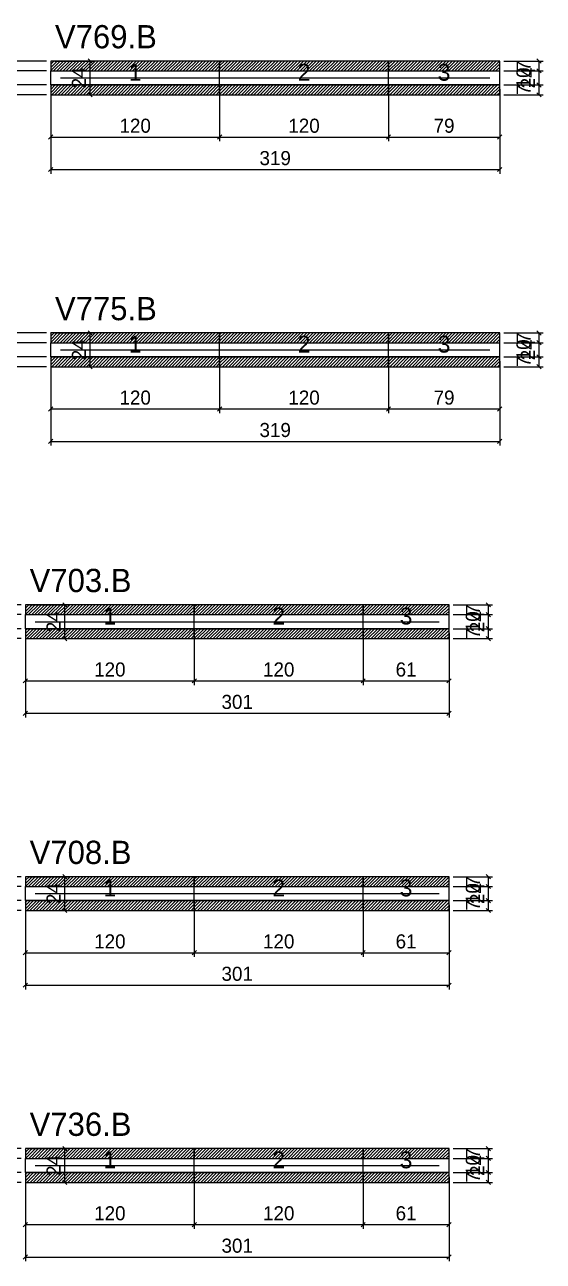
# Model space of a CAD drawing. Extents: x -9000 to 3070, y -6649 to 1250.
# Drawn here: x 548 to 916, y -6635 to -5757 of the extents above; entities that cross this region are included whole.
import ezdxf
from ezdxf.enums import TextEntityAlignment as Align

# ---------------------------------------------------------------- set-up
doc = ezdxf.new("R2010")
doc.units = 0
for name, color, linetype in [('5', 5, 'Continuous'), ('COTA', 241, 'Continuous'), ('NOMENCLATURA', 7, 'Continuous'), ('Painéis', 200, 'Continuous'), ('SARR_2.2x5', 40, 'Continuous'), ('SCO-___-LAJ', 224, 'Continuous')]:
    doc.layers.add(name, color=color, linetype=linetype)
doc.dimstyles.new('PAINEL', dxfattribs={"dimtxt": 10, "dimasz": 3, "dimexe": 3, "dimexo": 3, "dimgap": 3, "dimtad": 1, "dimblk": 'OBLIQUE', "dimblk1": 'OBLIQUE', "dimcen": 2.5, "dimclrd": 4, "dimclre": 4, "dimclrt": 240, "dimazin": 3, "dimtfac": 1, "dimtmove": 0, "dimatfit": 3})

# ---------------------------------------------------------------- blocks, each defined once
blk = doc.blocks.new('_OBLIQUE')
at = {"color": 0, "linetype": 'BYBLOCK'}
blk.add_line((-0.5, -0.5), (0.5, 0.5), dxfattribs=at)

msp = doc.modelspace()

# ---------------------------------------------------------------- hatches: boundary and pattern name
at = {"layer": 'COTA'}
h = msp.add_hatch(dxfattribs=at)
h.set_pattern_fill('ANSI31', scale=0.5)
h.paths.add_polyline_path([(566, -5790), (686, -5790), (686, -5783), (566, -5783)])
h = msp.add_hatch(dxfattribs=at)
h.set_pattern_fill('ANSI31', scale=0.5)
h.paths.add_polyline_path([(686, -5790), (806, -5790), (806, -5783), (686, -5783)])
h = msp.add_hatch(dxfattribs=at)
h.set_pattern_fill('ANSI31', scale=0.5)
h.paths.add_polyline_path([(806, -5790), (885, -5790), (885, -5783), (806, -5783)])
h = msp.add_hatch(dxfattribs=at)
h.set_pattern_fill('ANSI31', scale=0.5)
h.paths.add_polyline_path([(566, -5807), (686, -5807), (686, -5800), (566, -5800)])
h = msp.add_hatch(dxfattribs=at)
h.set_pattern_fill('ANSI31', scale=0.5)
h.paths.add_polyline_path([(686, -5807), (806, -5807), (806, -5800), (686, -5800)])
h = msp.add_hatch(dxfattribs=at)
h.set_pattern_fill('ANSI31', scale=0.5)
h.paths.add_polyline_path([(806, -5807), (885, -5807), (885, -5800), (806, -5800)])
h = msp.add_hatch(dxfattribs=at)
h.set_pattern_fill('ANSI31', scale=0.5)
h.paths.add_polyline_path([(566, -5983), (686, -5983), (686, -5976), (566, -5976)])
h = msp.add_hatch(dxfattribs=at)
h.set_pattern_fill('ANSI31', scale=0.5)
h.paths.add_polyline_path([(686, -5983), (806, -5983), (806, -5976), (686, -5976)])
h = msp.add_hatch(dxfattribs=at)
h.set_pattern_fill('ANSI31', scale=0.5)
h.paths.add_polyline_path([(806, -5983), (885, -5983), (885, -5976), (806, -5976)])
h = msp.add_hatch(dxfattribs=at)
h.set_pattern_fill('ANSI31', scale=0.5)
h.paths.add_polyline_path([(566, -6000), (686, -6000), (686, -5993), (566, -5993)])
h = msp.add_hatch(dxfattribs=at)
h.set_pattern_fill('ANSI31', scale=0.5)
h.paths.add_polyline_path([(686, -6000), (806, -6000), (806, -5993), (686, -5993)])
h = msp.add_hatch(dxfattribs=at)
h.set_pattern_fill('ANSI31', scale=0.5)
h.paths.add_polyline_path([(806, -6000), (885, -6000), (885, -5993), (806, -5993)])
h = msp.add_hatch(dxfattribs=at)
h.set_pattern_fill('ANSI31', scale=0.5)
h.paths.add_polyline_path([(548, -6176), (668, -6176), (668, -6169), (548, -6169)])
h = msp.add_hatch(dxfattribs=at)
h.set_pattern_fill('ANSI31', scale=0.5)
h.paths.add_polyline_path([(668, -6176), (788, -6176), (788, -6169), (668, -6169)])
h = msp.add_hatch(dxfattribs=at)
h.set_pattern_fill('ANSI31', scale=0.5)
h.paths.add_polyline_path([(788, -6176), (849, -6176), (849, -6169), (788, -6169)])
h = msp.add_hatch(dxfattribs=at)
h.set_pattern_fill('ANSI31', scale=0.5)
h.paths.add_polyline_path([(548, -6193), (668, -6193), (668, -6186), (548, -6186)])
h = msp.add_hatch(dxfattribs=at)
h.set_pattern_fill('ANSI31', scale=0.5)
h.paths.add_polyline_path([(668, -6193), (788, -6193), (788, -6186), (668, -6186)])
h = msp.add_hatch(dxfattribs=at)
h.set_pattern_fill('ANSI31', scale=0.5)
h.paths.add_polyline_path([(788, -6193), (849, -6193), (849, -6186), (788, -6186)])
h = msp.add_hatch(dxfattribs=at)
h.set_pattern_fill('ANSI31', scale=0.5)
h.paths.add_polyline_path([(548, -6369), (668, -6369), (668, -6362), (548, -6362)])
h = msp.add_hatch(dxfattribs=at)
h.set_pattern_fill('ANSI31', scale=0.5)
h.paths.add_polyline_path([(668, -6369), (788, -6369), (788, -6362), (668, -6362)])
h = msp.add_hatch(dxfattribs=at)
h.set_pattern_fill('ANSI31', scale=0.5)
h.paths.add_polyline_path([(788, -6369), (849, -6369), (849, -6362), (788, -6362)])
h = msp.add_hatch(dxfattribs=at)
h.set_pattern_fill('ANSI31', scale=0.5)
h.paths.add_polyline_path([(548, -6386), (668, -6386), (668, -6379), (548, -6379)])
h = msp.add_hatch(dxfattribs=at)
h.set_pattern_fill('ANSI31', scale=0.5)
h.paths.add_polyline_path([(668, -6386), (788, -6386), (788, -6379), (668, -6379)])
h = msp.add_hatch(dxfattribs=at)
h.set_pattern_fill('ANSI31', scale=0.5)
h.paths.add_polyline_path([(788, -6386), (849, -6386), (849, -6379), (788, -6379)])
h = msp.add_hatch(dxfattribs=at)
h.set_pattern_fill('ANSI31', scale=0.5)
h.paths.add_polyline_path([(548, -6562), (668, -6562), (668, -6555), (548, -6555)])
h = msp.add_hatch(dxfattribs=at)
h.set_pattern_fill('ANSI31', scale=0.5)
h.paths.add_polyline_path([(668, -6562), (788, -6562), (788, -6555), (668, -6555)])
h = msp.add_hatch(dxfattribs=at)
h.set_pattern_fill('ANSI31', scale=0.5)
h.paths.add_polyline_path([(788, -6562), (849, -6562), (849, -6555), (788, -6555)])
h = msp.add_hatch(dxfattribs=at)
h.set_pattern_fill('ANSI31', scale=0.5)
h.paths.add_polyline_path([(548, -6579), (668, -6579), (668, -6572), (548, -6572)])
h = msp.add_hatch(dxfattribs=at)
h.set_pattern_fill('ANSI31', scale=0.5)
h.paths.add_polyline_path([(668, -6579), (788, -6579), (788, -6572), (668, -6572)])
h = msp.add_hatch(dxfattribs=at)
h.set_pattern_fill('ANSI31', scale=0.5)
h.paths.add_polyline_path([(788, -6579), (849, -6579), (849, -6572), (788, -6572)])

# ---------------------------------------------------------------- linework, layer by layer
at = {"layer": 'Painéis'}
for p, q in [((566, -5790), (686, -5790)), ((566, -5800), (566, -5790)), ((686, -5800), (686, -5790)), ((686, -5800), (686, -5790)), ((686, -5790), (806, -5790)), ((686, -5800), (686, -5790)), ((806, -5800), (806, -5790)), ((806, -5800), (806, -5790)), ((806, -5790), (885, -5790)), ((806, -5800), (806, -5790)), ((885, -5800), (885, -5790)), ((566, -5800), (686, -5800)), ((686, -5800), (806, -5800)), ((806, -5800), (885, -5800)), ((566, -5983), (686, -5983)), ((566, -5993), (566, -5983)), ((686, -5993), (686, -5983)), ((686, -5993), (686, -5983)), ((686, -5983), (806, -5983)), ((686, -5993), (686, -5983)), ((806, -5993), (806, -5983)), ((806, -5993), (806, -5983)), ((806, -5983), (885, -5983)), ((806, -5993), (806, -5983)), ((885, -5993), (885, -5983)), ((566, -5993), (686, -5993)), ((686, -5993), (806, -5993)), ((806, -5993), (885, -5993)), ((548, -6176), (668, -6176)), ((548, -6186), (548, -6176)), ((668, -6186), (668, -6176)), ((668, -6186), (668, -6176)), ((668, -6176), (788, -6176)), ((668, -6186), (668, -6176)), ((788, -6186), (788, -6176)), ((788, -6186), (788, -6176)), ((788, -6176), (849, -6176)), ((788, -6186), (788, -6176)), ((849, -6186), (849, -6176)), ((548, -6186), (668, -6186)), ((668, -6186), (788, -6186)), ((788, -6186), (849, -6186)), ((548, -6369), (668, -6369)), ((548, -6379), (548, -6369)), ((668, -6379), (668, -6369)), ((668, -6379), (668, -6369)), ((668, -6369), (788, -6369)), ((668, -6379), (668, -6369)), ((788, -6379), (788, -6369)), ((788, -6379), (788, -6369)), ((788, -6369), (849, -6369)), ((788, -6379), (788, -6369)), ((849, -6379), (849, -6369)), ((548, -6379), (668, -6379)), ((668, -6379), (788, -6379)), ((788, -6379), (849, -6379)), ((548, -6562), (668, -6562)), ((548, -6572), (548, -6562)), ((668, -6572), (668, -6562)), ((668, -6572), (668, -6562)), ((668, -6562), (788, -6562)), ((668, -6572), (668, -6562)), ((788, -6572), (788, -6562)), ((788, -6572), (788, -6562)), ((788, -6562), (849, -6562)), ((788, -6572), (788, -6562)), ((849, -6572), (849, -6562)), ((548, -6572), (668, -6572)), ((668, -6572), (788, -6572)), ((788, -6572), (849, -6572))]:
    msp.add_line(p, q, dxfattribs=at)
at = {"layer": 'SARR_2.2x5'}
for points in [[(573, -5795), (686, -5795)], [(573, -5795), (686, -5795)], [(686, -5795), (806, -5795)], [(686, -5795), (806, -5795)], [(806, -5795), (878, -5795)], [(806, -5795), (878, -5795)], [(573, -5988), (686, -5988)], [(573, -5988), (686, -5988)], [(686, -5988), (806, -5988)], [(686, -5988), (806, -5988)], [(806, -5988), (878, -5988)], [(806, -5988), (878, -5988)], [(555, -6181), (668, -6181)], [(555, -6181), (668, -6181)], [(668, -6181), (788, -6181)], [(668, -6181), (788, -6181)], [(788, -6181), (842, -6181)], [(788, -6181), (842, -6181)], [(555, -6374), (668, -6374)], [(555, -6374), (668, -6374)], [(668, -6374), (788, -6374)], [(668, -6374), (788, -6374)], [(788, -6374), (842, -6374)], [(788, -6374), (842, -6374)], [(555, -6567), (668, -6567)], [(555, -6567), (668, -6567)], [(668, -6567), (788, -6567)], [(668, -6567), (788, -6567)], [(788, -6567), (842, -6567)], [(788, -6567), (842, -6567)]]:
    msp.add_lwpolyline(points, dxfattribs=at)
at = {"layer": 'SCO-___-LAJ'}
for points in [[(566, -5790), (686, -5790), (686, -5783), (566, -5783)], [(686, -5790), (806, -5790), (806, -5783), (686, -5783)], [(806, -5790), (885, -5790), (885, -5783), (806, -5783)], [(566, -5807), (686, -5807), (686, -5800), (566, -5800)], [(686, -5807), (806, -5807), (806, -5800), (686, -5800)], [(806, -5807), (885, -5807), (885, -5800), (806, -5800)], [(566, -5983), (686, -5983), (686, -5976), (566, -5976)], [(686, -5983), (806, -5983), (806, -5976), (686, -5976)], [(806, -5983), (885, -5983), (885, -5976), (806, -5976)], [(566, -6000), (686, -6000), (686, -5993), (566, -5993)], [(686, -6000), (806, -6000), (806, -5993), (686, -5993)], [(806, -6000), (885, -6000), (885, -5993), (806, -5993)], [(548, -6176), (668, -6176), (668, -6169), (548, -6169)], [(668, -6176), (788, -6176), (788, -6169), (668, -6169)], [(788, -6176), (849, -6176), (849, -6169), (788, -6169)], [(548, -6193), (668, -6193), (668, -6186), (548, -6186)], [(668, -6193), (788, -6193), (788, -6186), (668, -6186)], [(788, -6193), (849, -6193), (849, -6186), (788, -6186)], [(548, -6369), (668, -6369), (668, -6362), (548, -6362)], [(668, -6369), (788, -6369), (788, -6362), (668, -6362)], [(788, -6369), (849, -6369), (849, -6362), (788, -6362)], [(548, -6386), (668, -6386), (668, -6379), (548, -6379)], [(668, -6386), (788, -6386), (788, -6379), (668, -6379)], [(788, -6386), (849, -6386), (849, -6379), (788, -6379)], [(548, -6562), (668, -6562), (668, -6555), (548, -6555)], [(668, -6562), (788, -6562), (788, -6555), (668, -6555)], [(788, -6562), (849, -6562), (849, -6555), (788, -6555)], [(548, -6579), (668, -6579), (668, -6572), (548, -6572)], [(668, -6579), (788, -6579), (788, -6572), (668, -6572)], [(788, -6579), (849, -6579), (849, -6572), (788, -6572)]]:
    msp.add_lwpolyline(points, close=True, dxfattribs=at)

# ---------------------------------------------------------------- texts
at = {"layer": '5'}
for s, p in [('1', (626, -5791)), ('2', (746, -5791)), ('3', (845.5, -5791)), ('1', (626, -5984)), ('2', (746, -5984)), ('3', (845.5, -5984)), ('1', (608, -6177)), ('2', (728, -6177)), ('3', (818.5, -6177)), ('1', (608, -6370)), ('2', (728, -6370)), ('3', (818.5, -6370)), ('1', (608, -6563)), ('2', (728, -6563)), ('3', (818.5, -6563))]:
    msp.add_text(s, height=12, dxfattribs=at).set_placement(p, align=Align.MIDDLE_CENTER)
at = {"layer": 'NOMENCLATURA'}
for s, p in [('V769.B', (569, -5774)), ('V775.B', (569, -5967)), ('V703.B', (551, -6160)), ('V708.B', (551, -6353)), ('V736.B', (551, -6546))]:
    msp.add_text(s, height=16.5, dxfattribs=at).set_placement(p)

# ---------------------------------------------------------------- dimensions: what is measured, and where the dimension line sits
at = {"layer": 'COTA'}
for base, p1, p2 in [((538, -5790), (566, -5790), (566, -5783)), ((594, -5807), (566, -5807), (566, -5783)), ((913, -5807), (885, -5807), (885, -5783)), ((913, -5790), (885, -5790), (885, -5783)), ((538, -5800), (566, -5800), (566, -5790)), ((913, -5800), (885, -5800), (885, -5790)), ((538, -5807), (566, -5807), (566, -5800)), ((913, -5807), (885, -5807), (885, -5800)), ((538, -5983), (566, -5983), (566, -5976)), ((594, -6000), (566, -6000), (566, -5976)), ((913, -6000), (885, -6000), (885, -5976)), ((913, -5983), (885, -5983), (885, -5976)), ((538, -5993), (566, -5993), (566, -5983)), ((913, -5993), (885, -5993), (885, -5983)), ((538, -6000), (566, -6000), (566, -5993)), ((913, -6000), (885, -6000), (885, -5993)), ((520, -6176), (548, -6176), (548, -6169)), ((576, -6193), (548, -6193), (548, -6169)), ((877, -6193), (849, -6193), (849, -6169)), ((877, -6176), (849, -6176), (849, -6169)), ((520, -6186), (548, -6186), (548, -6176)), ((877, -6186), (849, -6186), (849, -6176)), ((520, -6193), (548, -6193), (548, -6186)), ((877, -6193), (849, -6193), (849, -6186)), ((520, -6369), (548, -6369), (548, -6362)), ((576, -6386), (548, -6386), (548, -6362)), ((877, -6386), (849, -6386), (849, -6362)), ((877, -6369), (849, -6369), (849, -6362)), ((520, -6379), (548, -6379), (548, -6369)), ((877, -6379), (849, -6379), (849, -6369)), ((520, -6386), (548, -6386), (548, -6379)), ((877, -6386), (849, -6386), (849, -6379)), ((520, -6562), (548, -6562), (548, -6555)), ((576, -6579), (548, -6579), (548, -6555)), ((877, -6579), (849, -6579), (849, -6555)), ((877, -6562), (849, -6562), (849, -6555)), ((520, -6572), (548, -6572), (548, -6562)), ((877, -6572), (849, -6572), (849, -6562)), ((520, -6579), (548, -6579), (548, -6572)), ((877, -6579), (849, -6579), (849, -6572))]:
    msp.add_linear_dim(base=base, p1=p1, p2=p2, angle=90, dimstyle='PAINEL', dxfattribs=at).render()
for base, p1, p2 in [((566, -5837), (566, -5800), (686, -5800)), ((566, -5860), (566, -5800), (885, -5800)), ((686, -5837), (686, -5800), (806, -5800)), ((806, -5837), (806, -5800), (885, -5800)), ((566, -6030), (566, -5993), (686, -5993)), ((566, -6053), (566, -5993), (885, -5993)), ((686, -6030), (686, -5993), (806, -5993)), ((806, -6030), (806, -5993), (885, -5993)), ((548, -6223), (548, -6186), (668, -6186)), ((548, -6246), (548, -6186), (849, -6186)), ((668, -6223), (668, -6186), (788, -6186)), ((788, -6223), (788, -6186), (849, -6186)), ((548, -6416), (548, -6379), (668, -6379)), ((548, -6439), (548, -6379), (849, -6379)), ((668, -6416), (668, -6379), (788, -6379)), ((788, -6416), (788, -6379), (849, -6379)), ((548, -6609), (548, -6572), (668, -6572)), ((548, -6632), (548, -6572), (849, -6572)), ((668, -6609), (668, -6572), (788, -6572)), ((788, -6609), (788, -6572), (849, -6572))]:
    msp.add_linear_dim(base=base, p1=p1, p2=p2, dimstyle='PAINEL', dxfattribs=at).render()

doc.saveas('drawing.dxf')
